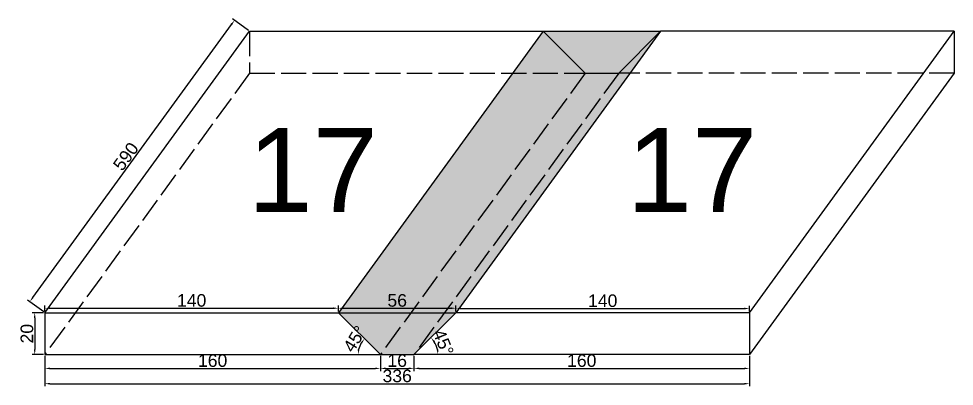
# Model space of a CAD drawing. Header units: millimetres. Extents: x 1455 to 24185, y -7041 to 4772.
# Drawn here: x 17194.4 to 17640.5, y 3637.5 to 3813 of the extents above; entities that cross this region are included whole.
import ezdxf

# ---------------------------------------------------------------- set-up
doc = ezdxf.new("R2010")
doc.units = ezdxf.units.MM
doc.linetypes.add('ACAD_ISO02W100', pattern=[15, 12, -3])
doc.layers.add('尺寸标注', color=6, linetype='Continuous')
doc.layers.add('标号', color=4, linetype='Continuous')
doc.styles.get("Standard").update_dxf_attribs({"font": 'arial.ttf'})
doc.dimstyles.new('ISO-25-old', dxfattribs={"dimtxt": 6, "dimasz": 2.5, "dimexe": 1.25, "dimexo": 0.625, "dimtad": 1, "dimtxsty": 'Standard', "dimcen": 2.5, "dimadec": 0, "dimazin": 0, "dimtfac": 1, "dimtmove": 0, "dimatfit": 3, "dimfxl": 1, "dimarcsym": 0})

# ---------------------------------------------------------------- blocks, each defined once
blk = doc.blocks.new('*D2870')
at = {"layer": 'Defpoints', "color": 0, "transparency": 16777216}
for p in [(17206.86, 3652.62), (17366.86, 3652.62), (17366.86, 3646.04)]:
    blk.add_point(p, dxfattribs=at)
at = {"layer": '尺寸标注', "color": 0, "lineweight": -2, "transparency": 16777216}
for p, q in [((17206.86, 3651.99), (17206.86, 3644.79)), ((17366.86, 3651.99), (17366.86, 3644.79)), ((17209.36, 3646.04), (17364.36, 3646.04))]:
    blk.add_line(p, q, dxfattribs=at)
at = {"layer": '尺寸标注', "color": 0, "transparency": 16777216}
for points in [[(17209.36, 3646.45), (17209.36, 3645.62), (17206.86, 3646.04)], [(17364.36, 3646.45), (17364.36, 3645.62), (17366.86, 3646.04)]]:
    blk.add_solid(points, dxfattribs=at)
at = {"layer": '尺寸标注', "color": 0, "transparency": 16777216, "insert": (17286.86, 3649.73), "char_height": 6, "attachment_point": 5}
blk.add_mtext('160', dxfattribs=at)
blk = doc.blocks.new('*D2871')
at = {"layer": 'Defpoints', "color": 0, "transparency": 16777216}
for p in [(17366.86, 3652.62), (17382.86, 3652.62), (17382.86, 3646.04)]:
    blk.add_point(p, dxfattribs=at)
at = {"layer": '尺寸标注', "color": 0, "lineweight": -2, "transparency": 16777216}
for p, q in [((17366.86, 3651.99), (17366.86, 3644.79)), ((17382.86, 3651.99), (17382.86, 3644.79)), ((17369.36, 3646.04), (17380.36, 3646.04))]:
    blk.add_line(p, q, dxfattribs=at)
at = {"layer": '尺寸标注', "color": 0, "transparency": 16777216}
for points in [[(17369.36, 3646.45), (17369.36, 3645.62), (17366.86, 3646.04)], [(17380.36, 3646.45), (17380.36, 3645.62), (17382.86, 3646.04)]]:
    blk.add_solid(points, dxfattribs=at)
at = {"layer": '尺寸标注', "color": 0, "transparency": 16777216, "insert": (17374.86, 3649.73), "char_height": 6, "attachment_point": 5}
blk.add_mtext('16', dxfattribs=at)
blk = doc.blocks.new('*D2872')
at = {"layer": 'Defpoints', "color": 0, "transparency": 16777216}
for p in [(17382.86, 3652.62), (17542.86, 3652.62), (17542.86, 3646.04)]:
    blk.add_point(p, dxfattribs=at)
at = {"layer": '尺寸标注', "color": 0, "lineweight": -2, "transparency": 16777216}
for p, q in [((17382.86, 3651.99), (17382.86, 3644.79)), ((17542.86, 3651.99), (17542.86, 3644.79)), ((17385.36, 3646.04), (17540.36, 3646.04))]:
    blk.add_line(p, q, dxfattribs=at)
at = {"layer": '尺寸标注', "color": 0, "transparency": 16777216}
for points in [[(17385.36, 3646.45), (17385.36, 3645.62), (17382.86, 3646.04)], [(17540.36, 3646.45), (17540.36, 3645.62), (17542.86, 3646.04)]]:
    blk.add_solid(points, dxfattribs=at)
at = {"layer": '尺寸标注', "color": 0, "transparency": 16777216, "insert": (17462.86, 3649.73), "char_height": 6, "attachment_point": 5}
blk.add_mtext('160', dxfattribs=at)
blk = doc.blocks.new('*D2873')
at = {"layer": 'Defpoints', "color": 0, "transparency": 16777216}
for p in [(17206.86, 3672.62), (17202.03, 3652.62), (17206.86, 3652.62)]:
    blk.add_point(p, dxfattribs=at)
at = {"layer": '尺寸标注', "color": 0, "lineweight": -2, "transparency": 16777216}
for p, q in [((17206.24, 3672.62), (17200.78, 3672.62)), ((17202.03, 3670.12), (17202.03, 3655.12)), ((17206.24, 3652.62), (17200.78, 3652.62))]:
    blk.add_line(p, q, dxfattribs=at)
at = {"layer": '尺寸标注', "color": 0, "transparency": 16777216}
for points in [[(17201.61, 3670.12), (17202.44, 3670.12), (17202.03, 3672.62)], [(17201.61, 3655.12), (17202.44, 3655.12), (17202.03, 3652.62)]]:
    blk.add_solid(points, dxfattribs=at)
at = {"layer": '尺寸标注', "color": 0, "transparency": 16777216, "insert": (17198.34, 3662.62), "char_height": 6, "attachment_point": 5, "rotation": 90}
blk.add_mtext('20', dxfattribs=at)
blk = doc.blocks.new('*D2874')
at = {"layer": 'Defpoints', "color": 0, "transparency": 16777216}
for p in [(17297.29, 3812.28), (17304.48, 3807.06), (17206.86, 3672.62)]:
    blk.add_point(p, dxfattribs=at)
at = {"layer": '尺寸标注', "color": 0, "lineweight": -2, "transparency": 16777216}
for p, q in [((17201.14, 3679.86), (17295.82, 3810.26)), ((17303.98, 3807.43), (17296.28, 3813.02)), ((17206.35, 3672.98), (17198.66, 3678.57))]:
    blk.add_line(p, q, dxfattribs=at)
at = {"layer": '尺寸标注', "color": 0, "transparency": 16777216}
for points in [[(17295.48, 3810.51), (17296.16, 3810.02), (17297.29, 3812.28)], [(17200.8, 3680.1), (17201.48, 3679.62), (17199.67, 3677.84)]]:
    blk.add_solid(points, dxfattribs=at)
at = {"layer": '尺寸标注', "color": 0, "transparency": 16777216, "insert": (17245.5, 3747.23), "char_height": 6, "attachment_point": 5, "rotation": 54.0168}
blk.add_mtext('590', dxfattribs=at)
blk = doc.blocks.new('*D2875')
at = {"layer": 'Defpoints', "color": 0, "transparency": 16777216}
for p in [(17206.86, 3672.62), (17346.86, 3674.77), (17346.86, 3672.62)]:
    blk.add_point(p, dxfattribs=at)
at = {"layer": '尺寸标注', "color": 0, "lineweight": -2, "transparency": 16777216}
for p, q in [((17206.86, 3673.24), (17206.86, 3676.02)), ((17346.86, 3673.24), (17346.86, 3676.02)), ((17209.36, 3674.77), (17344.36, 3674.77))]:
    blk.add_line(p, q, dxfattribs=at)
at = {"layer": '尺寸标注', "color": 0, "transparency": 16777216}
for points in [[(17209.36, 3675.19), (17209.36, 3674.36), (17206.86, 3674.77)], [(17344.36, 3675.19), (17344.36, 3674.36), (17346.86, 3674.77)]]:
    blk.add_solid(points, dxfattribs=at)
at = {"layer": '尺寸标注', "color": 0, "transparency": 16777216, "insert": (17276.86, 3678.46), "char_height": 6, "attachment_point": 5}
blk.add_mtext('140', dxfattribs=at)
blk = doc.blocks.new('*D2876')
at = {"layer": 'Defpoints', "color": 0, "transparency": 16777216}
for p in [(17346.86, 3672.62), (17356.55, 3655.38), (17206.86, 3652.62), (17366.86, 3652.62), (17366.86, 3652.62)]:
    blk.add_point(p, dxfattribs=at)
at = {"layer": '尺寸标注', "color": 0, "lineweight": -2, "transparency": 16777216}
blk.add_arc((17366.86, 3652.62), 10.68, 148.4457, 166.5543, dxfattribs=at)
at = {"layer": '尺寸标注', "color": 0, "transparency": 16777216}
for points in [[(17357.43, 3658.46), (17358.09, 3657.95), (17359.31, 3660.17)], [(17356.89, 3655.05), (17356.06, 3655.15), (17356.18, 3652.62)]]:
    blk.add_solid(points, dxfattribs=at)
at = {"layer": '尺寸标注', "color": 0, "transparency": 16777216, "insert": (17354.63, 3660.13), "char_height": 6, "attachment_point": 5, "rotation": 58.4457}
blk.add_mtext('45°', dxfattribs=at)
blk = doc.blocks.new('*D2877')
at = {"layer": 'Defpoints', "color": 0, "transparency": 16777216}
for p in [(17402.86, 3672.62), (17393.94, 3655.58), (17382.86, 3652.62), (17382.86, 3652.62), (17542.86, 3652.62)]:
    blk.add_point(p, dxfattribs=at)
at = {"layer": '尺寸标注', "color": 0, "lineweight": -2, "transparency": 16777216}
blk.add_arc((17382.86, 3652.62), 11.47, 12.5139, 32.4861, dxfattribs=at)
at = {"layer": '尺寸标注', "color": 0, "transparency": 16777216}
for points in [[(17392.21, 3658.51), (17392.86, 3659.04), (17390.97, 3660.73)], [(17394.47, 3655.15), (17393.64, 3655.06), (17394.33, 3652.62)]]:
    blk.add_solid(points, dxfattribs=at)
at = {"layer": '尺寸标注', "color": 0, "transparency": 16777216, "insert": (17396.85, 3658.41), "char_height": 6, "attachment_point": 5, "rotation": 292.5}
blk.add_mtext('45°', dxfattribs=at)
blk = doc.blocks.new('*D2878')
at = {"layer": 'Defpoints', "color": 0, "transparency": 16777216}
for p in [(17346.86, 3672.62), (17402.86, 3674.77), (17402.86, 3672.62)]:
    blk.add_point(p, dxfattribs=at)
at = {"layer": '尺寸标注', "color": 0, "lineweight": -2, "transparency": 16777216}
for p, q in [((17346.86, 3673.24), (17346.86, 3676.02)), ((17402.86, 3673.24), (17402.86, 3676.02)), ((17349.36, 3674.77), (17400.36, 3674.77))]:
    blk.add_line(p, q, dxfattribs=at)
at = {"layer": '尺寸标注', "color": 0, "transparency": 16777216}
for points in [[(17349.36, 3675.19), (17349.36, 3674.36), (17346.86, 3674.77)], [(17400.36, 3675.19), (17400.36, 3674.36), (17402.86, 3674.77)]]:
    blk.add_solid(points, dxfattribs=at)
at = {"layer": '尺寸标注', "color": 0, "transparency": 16777216, "insert": (17374.86, 3678.46), "char_height": 6, "attachment_point": 5}
blk.add_mtext('56', dxfattribs=at)
blk = doc.blocks.new('*D2879')
at = {"layer": 'Defpoints', "color": 0, "transparency": 16777216}
for p in [(17402.86, 3672.62), (17542.86, 3674.63), (17542.86, 3672.62)]:
    blk.add_point(p, dxfattribs=at)
at = {"layer": '尺寸标注', "color": 0, "lineweight": -2, "transparency": 16777216}
for p, q in [((17402.86, 3673.24), (17402.86, 3675.88)), ((17542.86, 3673.24), (17542.86, 3675.88)), ((17405.36, 3674.63), (17540.36, 3674.63))]:
    blk.add_line(p, q, dxfattribs=at)
at = {"layer": '尺寸标注', "color": 0, "transparency": 16777216}
for points in [[(17405.36, 3675.05), (17405.36, 3674.22), (17402.86, 3674.63)], [(17540.36, 3675.05), (17540.36, 3674.22), (17542.86, 3674.63)]]:
    blk.add_solid(points, dxfattribs=at)
at = {"layer": '尺寸标注', "color": 0, "transparency": 16777216, "insert": (17472.86, 3678.32), "char_height": 6, "attachment_point": 5}
blk.add_mtext('140', dxfattribs=at)
blk = doc.blocks.new('*D2880')
at = {"layer": 'Defpoints', "color": 0, "transparency": 16777216}
for p in [(17206.86, 3652.62), (17542.86, 3652.62), (17542.86, 3638.73)]:
    blk.add_point(p, dxfattribs=at)
at = {"layer": '尺寸标注', "color": 0, "lineweight": -2, "transparency": 16777216}
for p, q in [((17206.86, 3651.99), (17206.86, 3637.48)), ((17542.86, 3651.99), (17542.86, 3637.48)), ((17209.36, 3638.73), (17540.36, 3638.73))]:
    blk.add_line(p, q, dxfattribs=at)
at = {"layer": '尺寸标注', "color": 0, "transparency": 16777216}
for points in [[(17209.36, 3639.15), (17209.36, 3638.32), (17206.86, 3638.73)], [(17540.36, 3639.15), (17540.36, 3638.32), (17542.86, 3638.73)]]:
    blk.add_solid(points, dxfattribs=at)
at = {"layer": '尺寸标注', "color": 0, "transparency": 16777216, "insert": (17374.86, 3642.42), "char_height": 6, "attachment_point": 5}
blk.add_mtext('336', dxfattribs=at)

msp = doc.modelspace()

# ---------------------------------------------------------------- hatches: boundary and pattern name
h = msp.add_hatch(color=3)
h.dxf.hatch_style = 1
h.paths.add_polyline_path([(17464.482, 3787.063), (17429.96, 3787.063), (17346.86, 3672.616), (17381.382, 3672.616)])
h.paths.add_polyline_path([(17444.482, 3807.063), (17429.96, 3787.063), (17464.482, 3787.063)])
h.paths.add_polyline_path([(17500.482, 3807.063), (17444.482, 3807.063), (17464.482, 3787.063), (17480.482, 3787.063)])
h.paths.add_polyline_path([(17485.96, 3787.063), (17480.482, 3787.063), (17397.382, 3672.616), (17402.86, 3672.616)])
h.paths.add_polyline_path([(17480.482, 3787.063), (17464.482, 3787.063), (17381.382, 3672.616), (17397.382, 3672.616)])
h.paths.add_polyline_path([(17500.482, 3807.063), (17480.482, 3787.063), (17485.96, 3787.063)], flags=17)
h.paths.add_polyline_path([(17381.382, 3672.616), (17346.86, 3672.616), (17366.86, 3652.616)])
h.paths.add_polyline_path([(17397.382, 3672.616), (17381.382, 3672.616), (17366.86, 3652.616), (17382.86, 3652.616)])
h.paths.add_polyline_path([(17402.86, 3672.616), (17397.382, 3672.616), (17382.86, 3652.616)])

# ---------------------------------------------------------------- linework, layer by layer
for p, q in [((17206.86, 3672.616), (17304.482, 3807.063)), ((17304.482, 3807.063), (17444.482, 3807.063)), ((17444.482, 3807.063), (17346.86, 3672.616)), ((17500.482, 3807.063), (17402.86, 3672.616)), ((17444.482, 3807.063), (17464.482, 3787.063)), ((17444.482, 3807.063), (17500.482, 3807.063)), ((17500.482, 3807.063), (17480.482, 3787.063)), ((17640.482, 3807.063), (17500.482, 3807.063)), ((17542.86, 3672.616), (17640.482, 3807.063)), ((17640.482, 3807.063), (17640.482, 3787.063)), ((17464.482, 3787.063), (17480.482, 3787.063)), ((17640.482, 3787.063), (17542.86, 3652.616)), ((17206.86, 3672.616), (17206.86, 3652.616)), ((17206.86, 3672.616), (17346.86, 3672.616)), ((17346.86, 3672.616), (17366.86, 3652.616)), ((17346.86, 3672.616), (17402.86, 3672.616)), ((17402.86, 3672.616), (17382.86, 3652.616)), ((17542.86, 3672.616), (17402.86, 3672.616)), ((17542.86, 3672.616), (17542.86, 3652.616)), ((17206.86, 3652.616), (17366.86, 3652.616)), ((17366.86, 3652.616), (17382.86, 3652.616)), ((17542.86, 3652.616), (17382.86, 3652.616))]:
    msp.add_line(p, q)
at = {"linetype": 'ACAD_ISO02W100'}
for p, q in [((17304.482, 3807.063), (17304.482, 3787.063)), ((17304.482, 3787.063), (17206.86, 3652.616)), ((17304.482, 3787.063), (17464.482, 3787.063)), ((17464.482, 3787.063), (17366.86, 3652.616)), ((17480.482, 3787.063), (17382.86, 3652.616)), ((17640.482, 3787.063), (17480.482, 3787.063))]:
    msp.add_line(p, q, dxfattribs=at)

# ---------------------------------------------------------------- texts
at = {"layer": '标号', "char_height": 40, "attachment_point": 7}
for insert in [(17303.525, 3720.784), (17484.368, 3720.784)]:
    msp.add_mtext_dynamic_manual_height_columns('17 ', width=70.10425, gutter_width=12.5, heights=[0], dxfattribs=dict(at, insert=insert))

# ---------------------------------------------------------------- dimensions: what is measured, and where the dimension line sits
at = {"layer": '尺寸标注'}
dim = msp.add_aligned_dim(p1=(17206.86, 3672.616), p2=(17304.482, 3807.063), distance=8.887, text='590', dimstyle='ISO-25-old', dxfattribs=at)
dim.commit()
dim.dimension.update_dxf_attribs({"geometry": '*D2874', "text_midpoint": (17245.496, 3747.228)})
for p1, p2, distance, picture, middle in [((17206.86, 3672.616), (17346.86, 3672.616), 2.157, '*D2875', (17276.86, 3678.461)), ((17346.86, 3672.616), (17402.86, 3672.616), 2.157, '*D2878', (17374.86, 3678.461)), ((17402.86, 3672.616), (17542.86, 3672.616), 2.016, '*D2879', (17472.86, 3678.32)), ((17206.86, 3652.616), (17366.86, 3652.616), -6.578, '*D2870', (17286.86, 3649.726)), ((17206.86, 3652.616), (17542.86, 3652.616), -13.882, '*D2880', (17374.86, 3642.424))]:
    dim = msp.add_aligned_dim(p1=p1, p2=p2, distance=distance, dimstyle='ISO-25-old', dxfattribs=at)
    dim.commit()
    dim.dimension.update_dxf_attribs({"geometry": picture, "text_midpoint": middle})
dim = msp.add_linear_dim(base=(17202.026, 3652.616), p1=(17206.86, 3672.616), p2=(17206.86, 3652.616), angle=90, dimstyle='ISO-25-old', dxfattribs=at)
dim.commit()
dim.dimension.update_dxf_attribs({"geometry": '*D2873', "text_midpoint": (17198.338, 3662.616)})
for base, line1, line2, picture, middle in [((17356.547, 3655.379), ((17206.86, 3652.616), (17366.86, 3652.616)), ((17346.86, 3672.616), (17366.86, 3652.616)), '*D2876', (17357.761, 3658.203)), ((17393.939, 3655.584), ((17542.86, 3652.616), (17382.86, 3652.616)), ((17402.86, 3672.616), (17382.86, 3652.616)), '*D2877', (17393.456, 3657.005))]:
    dim = msp.add_angular_dim_2l(base=base, line1=line1, line2=line2, dimstyle='ISO-25-old', dxfattribs=at)
    dim.commit()
    dim.dimension.update_dxf_attribs({"geometry": picture, "text_midpoint": middle, "dimtype": 162})
for base, p1, p2, picture, middle in [((17382.86, 3646.037), (17366.86, 3652.616), (17382.86, 3652.616), '*D2871', (17374.86, 3649.726)), ((17542.86, 3646.037), (17382.86, 3652.616), (17542.86, 3652.616), '*D2872', (17462.86, 3649.726))]:
    dim = msp.add_linear_dim(base=base, p1=p1, p2=p2, dimstyle='ISO-25-old', dxfattribs=at)
    dim.commit()
    dim.dimension.update_dxf_attribs({"geometry": picture, "text_midpoint": middle})

doc.saveas('drawing.dxf')
